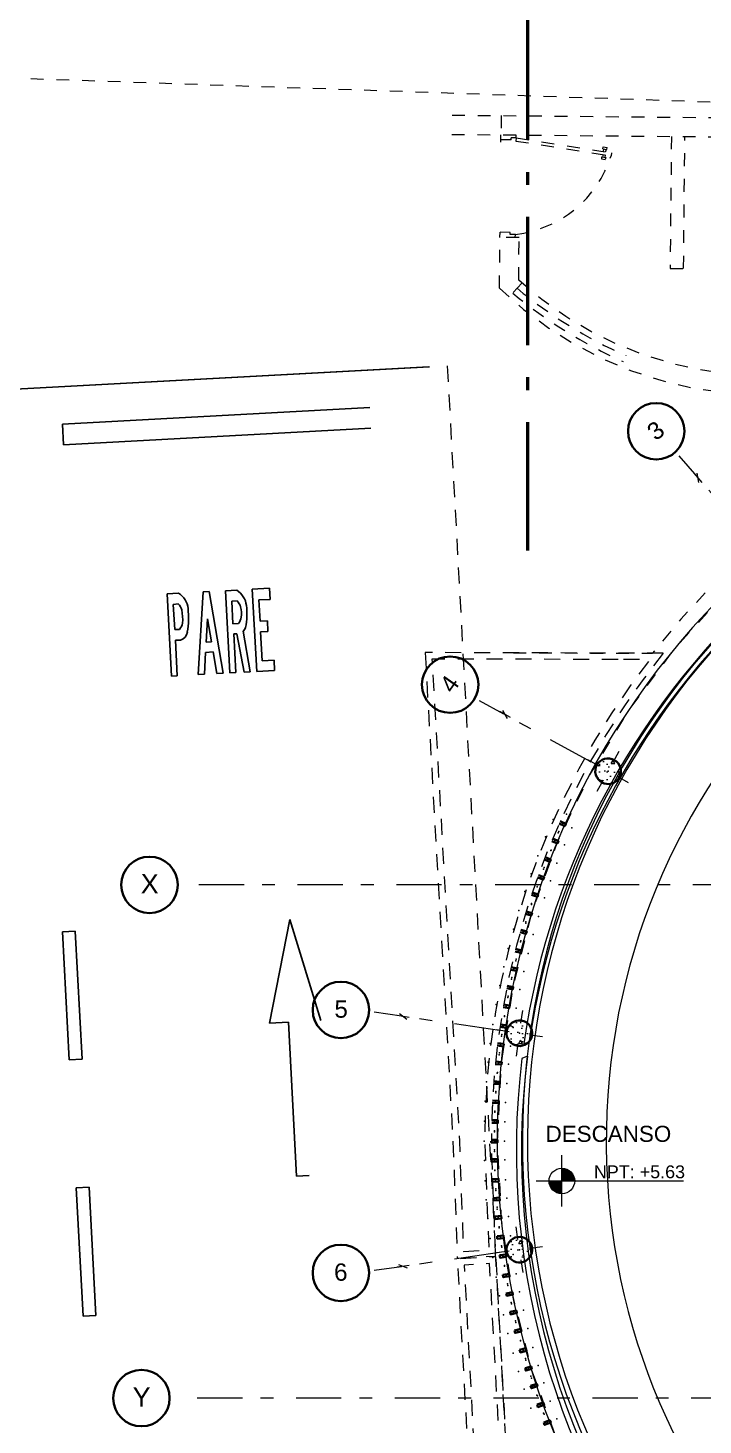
# Model space of a CAD drawing. Header units: metres. Extents: x 28 to 239, y -1 to 113.
# Drawn here: x 38.83 to 44.1, y 88.07 to 98.96 of the extents above; entities that cross this region are included whole.
import ezdxf

# ---------------------------------------------------------------- set-up
doc = ezdxf.new("R2010")
doc.units = ezdxf.units.M
for name, pattern in [('1CORTE', [1.5, 1, -0.25, 0, -0.25]), ('Dashed', [0.211667, 0.105833, -0.105833]), ('DASHED2', [0.375, 0.25, -0.125]), ('Dot & Dashed', [0.670278, 0.352778, -0.176389, 0, -0.141111]), ('RAYITAS2', [0.1875, 0.125, -0.0625])]:
    doc.linetypes.add(name, pattern=pattern)
for name, color, linetype, lineweight in [('AA. Proyeccion Corte', 10, '1CORTE', 50), ('Drawing & Figure_Pen_No__122', 9, 'Continuous', 13), ('Drawing & Figure_Pen_No__7', 7, 'Continuous', 35), ('GRAFO 0 BLANCO', 7, 'Continuous', 0), ('Interior - Stair & Railing_Pen_No__122', 9, 'Continuous', 13), ('MK-LINEAS GENERALES', 7, 'Continuous', 0), ('Proyeccciones', 1, 'DASHED2', 18), ('RAMPA PROPUESTA 1 CERRAMIENTO_Pen_No__122', 9, 'Continuous', 13), ('Structural - Bearing_Pen_No__122', 9, 'Continuous', 13), ('Structural - Bearing_Pen_No__21', 7, 'Continuous', 35)]:
    doc.layers.add(name, color=color, linetype=linetype, lineweight=lineweight)
for name, color, linetype, lineweight, true_color in [('Annotation - Text_Pen_No__167', 7, 'Continuous', 13, 0x6a6a6a), ('Dimensioning - General_Pen_No__167', 7, 'Continuous', 13, 0x6a6a6a), ('Estructura - Carga_Pen_No__89', 7, 'Continuous', 15, 0x71cebe), ('Interior - Furniture _Pen_No__167', 7, 'Continuous', 13, 0x6a6a6a), ('RAMPA PROPUESTA 1 CERRAMIENTO_Pen_No__123', 7, 'Continuous', 0, 0xd8d8d8), ('RAMPA PROPUESTA 1 CERRAMIENTO_Pen_No__28', 7, 'Continuous', 35, 0xa80f02), ('RAMPA PROPUESTA 1 CERRAMIENTO_Pen_No__48', 7, 'Continuous', 25, 0xa80f02), ('Structural - Bearing_Pen_No__167', 7, 'Continuous', 13, 0x6a6a6a), ('Structural - Bearing_Pen_No__4', 7, 'Continuous', 20, 0x029e21)]:
    doc.layers.add(name, color=color, linetype=linetype, lineweight=lineweight, true_color=true_color)
doc.layers.add('Dimensioning - General', color=7, linetype='Continuous')
doc.layers.add('Separador de bike pintado', color=8, linetype='Continuous')
doc.styles.add('GENERATED_STYLE_1', font='arialbd.ttf')
pattern_1 = [(0, (21.2387, 92.2913), (0, 0.311769), [0.03, -0.15]), (0, (21.3287, 92.44717), (0, 0.311769), [0.03, -0.15]), (60, (21.2387, 92.2913), (-0.27, 0.1558846), [0.03, -0.15]), (60, (21.4187, 92.2913), (-0.27, 0.1558846), [0.03, -0.15]), (120, (21.2687, 92.2913), (0.27, 0.1558846), [0.03, -0.15]), (120, (21.4487, 92.2913), (0.27, 0.1558846), [0.03, -0.15]), (0, (21.23869, 92.32129), (0, 0.06), [0, -0.06, 0, -0.09]), (45, (21.26869, 92.32129), (-0.04242641, 0.04242641), [0, -0.045, 0, -0.075])]

# ---------------------------------------------------------------- blocks, each defined once
blk = doc.blocks.new('Curved Ramp 23[46]', base_point=(27.282, -2.011))
at = {"layer": 'Interior - Furniture _Pen_No__167', "color": 251, "linetype": 'Continuous', "lineweight": 13, "true_color": 0x6a6a6a}
for radius in [6.03, 5.18]:
    blk.add_arc((27.282, -2.011), radius, 90.8286, 269.9996, dxfattribs=at)
blk = doc.blocks.new('Level Dimension_7', base_point=(21.756, -2.318))
at = {"layer": 'Dimensioning - General_Pen_No__167', "linetype": 'Continuous', "lineweight": 13, "true_color": 0x6a6a6a}
for points in [[(21.756, -2.318), (21.856, -2.318), (21.848, -2.28), (21.827, -2.247), (21.794, -2.226), (21.756, -2.218)], [(21.756, -2.318), (21.656, -2.318), (21.663, -2.356), (21.685, -2.389), (21.718, -2.41), (21.756, -2.418)]]:
    blk.add_hatch(color=251, dxfattribs=at).paths.add_polyline_path(points)
at = {"layer": 'Dimensioning - General_Pen_No__167', "color": 251, "linetype": 'Continuous', "lineweight": 13, "true_color": 0x6a6a6a}
for p, q in [((21.756, -2.518), (21.756, -2.118)), ((21.556, -2.318), (22.704, -2.318))]:
    blk.add_line(p, q, dxfattribs=at)
blk.add_circle((21.756, -2.318), 0.1, dxfattribs=at)
at = {"layer": 'Dimensioning - General_Pen_No__167', "color": 251, "lineweight": 13, "true_color": 0x6a6a6a, "insert": (22.006, -2.298), "char_height": 0.1, "attachment_point": 7, "style": 'GENERATED_STYLE_1'}
blk.add_mtext('\\A1;{\\pql;\\fArial|b0|i0|c0|p34;NPT: +5.63}', dxfattribs=at)
blk = doc.blocks.new('SWSW')
at = {"layer": 'Proyeccciones', "color": 165, "linetype": 'DASHED2', "lineweight": 9, "ltscale": 0.4, "true_color": 0x5e67af}
for p, q in [((-19.557, 5.008), (-13.121, 4.947)), ((-19.174, 5.005), (-19.176, 4.855)), ((-19.559, 4.858), (-13.123, 4.797)), ((-19.176, 4.815), (-19.176, 4.855)), ((-19.176, 4.796), (-19.176, 4.855)), ((-19.096, 4.814), (-19.176, 4.815)), ((-19.056, 4.83), (-19.096, 4.83)), ((-19.096, 4.814), (-19.096, 4.83)), ((-19.056, 4.83), (-19.06, 4.806)), ((-19.06, 4.806), (-18.317, 4.691)), ((-19.056, 4.83), (-19.056, 4.854)), ((-19.056, 4.83), (-18.313, 4.714)), ((-17.847, 4.842), (-17.857, 3.812)), ((-17.752, 3.811), (-17.742, 4.841)), ((-18.38, 4.7), (-18.383, 4.681)), ((-18.381, 4.745), (-18.379, 4.761)), ((-18.381, 4.745), (-18.35, 4.74)), ((-18.379, 4.761), (-18.347, 4.756)), ((-18.376, 4.724), (-18.373, 4.744)), ((-18.364, 4.698), (-18.367, 4.678)), ((-18.357, 4.741), (-18.361, 4.722)), ((-18.35, 4.74), (-18.347, 4.756)), ((-18.313, 4.714), (-18.317, 4.691)), ((-18.313, 4.714), (-18.317, 4.691)), ((-18.313, 4.714), (-18.317, 4.691)), ((-18.391, 4.682), (-18.393, 4.666)), ((-18.393, 4.666), (-18.362, 4.661)), ((-18.391, 4.682), (-18.359, 4.677)), ((-18.359, 4.677), (-18.362, 4.661)), ((-19.187, 3.658), (-19.183, 4.095)), ((-19.184, 4.055), (-19.183, 4.095)), ((-19.183, 4.079), (-19.183, 4.095)), ((-19.103, 4.094), (-19.183, 4.095)), ((-19.103, 4.078), (-19.103, 4.094)), ((-19.063, 4.078), (-19.103, 4.078)), ((-19.064, 4.054), (-19.063, 4.078)), ((-19.037, 3.722), (-19.034, 4.054)), ((-17.857, 3.812), (-17.752, 3.811)), ((-19.014, 3.699), (-19.112, 3.589))]:
    blk.add_line(p, q, dxfattribs=at)
blk.add_lwpolyline([(-19.034, 4.054), (-19.184, 4.055)], dxfattribs=at)
for centre, radius, start, end in [((-19.161, 4.959), 0.886, 276.3486, 342.3932), ((-17.118, 5.825), 2.846, 227.6162, 300.5586), ((-17.118, 5.825), 2.996, 226.321, 300.5586), ((-16.699, 6.508), 3.745, 230.4767, 246.0062), ((-16.699, 6.508), 3.695, 230.4767, 246.0062)]:
    blk.add_arc(centre, radius, start, end, dxfattribs=at)

msp = doc.modelspace()

# ---------------------------------------------------------------- hatches: boundary and pattern name
at = {"layer": 'RAMPA PROPUESTA 1 CERRAMIENTO_Pen_No__122', "linetype": 'Continuous', "lineweight": 13}
h = msp.add_hatch(dxfattribs=at)
h.set_pattern_fill('STRUCTURAL_CONCRETE', color=9, style=0, pattern_type=2)
h.set_pattern_definition(pattern_1)
h.paths.add_polyline_path([(42.711, 92.056), (42.757, 92.042), (42.763, 92.061), (42.717, 92.075, 0.000823)])
at = {"layer": 'RAMPA PROPUESTA 1 CERRAMIENTO_Pen_No__48', "linetype": 'Continuous', "lineweight": 25, "true_color": 0xa80f02}
h = msp.add_hatch(dxfattribs=at)
h.set_pattern_fill('STRUCTURAL_CONCRETE', color=14, style=0, pattern_type=2)
h.set_pattern_definition(pattern_1)
h.paths.add_polyline_path([(42.857, 92.478), (42.902, 92.46), (42.909, 92.479), (42.864, 92.496, 0.000823)])
h = msp.add_hatch(dxfattribs=at)
h.set_pattern_fill('STRUCTURAL_CONCRETE', color=14, style=0, pattern_type=2)
h.set_pattern_definition(pattern_1)
h.paths.add_polyline_path([(42.565, 91.475), (42.612, 91.466), (42.616, 91.485), (42.569, 91.495, 0.000823)])
h = msp.add_hatch(dxfattribs=at)
h.set_pattern_fill('STRUCTURAL_CONCRETE', color=14, style=0, pattern_type=2)
h.set_pattern_definition(pattern_1)
h.paths.add_polyline_path([(42.512, 91.174), (42.56, 91.167), (42.563, 91.187), (42.515, 91.194, 0.000823)])
h = msp.add_hatch(dxfattribs=at)
h.set_pattern_fill('STRUCTURAL_CONCRETE', color=14, style=0, pattern_type=2)
h.set_pattern_definition(pattern_1)
h.paths.add_polyline_path([(42.49, 91.028), (42.492, 91.028, -0.000823), (42.495, 91.048), (42.493, 91.048)])
h = msp.add_hatch(dxfattribs=at)
h.set_pattern_fill('STRUCTURAL_CONCRETE', color=14, style=0, pattern_type=2)
h.set_pattern_definition(pattern_1)
h.paths.add_polyline_path([(42.492, 91.028), (42.54, 91.022), (42.542, 91.042), (42.495, 91.048, 0.000823)])
h = msp.add_hatch(dxfattribs=at)
h.set_pattern_fill('STRUCTURAL_CONCRETE', color=14, style=0, pattern_type=2)
h.set_pattern_definition(pattern_1)
h.paths.add_polyline_path([(42.464, 90.75, 0.000823), (42.463, 90.73), (42.511, 90.727), (42.512, 90.747)])
h = msp.add_hatch(dxfattribs=at)
h.set_pattern_fill('STRUCTURAL_CONCRETE', color=14, style=0, pattern_type=2)
h.set_pattern_definition(pattern_1)
h.paths.add_polyline_path([(42.448, 90.447, 0.000823), (42.448, 90.427), (42.496, 90.426), (42.497, 90.446)])
h = msp.add_hatch(dxfattribs=at)
h.set_pattern_fill('STRUCTURAL_CONCRETE', color=14, style=0, pattern_type=2)
h.set_pattern_definition(pattern_1)
h.paths.add_polyline_path([(42.446, 90.284), (42.444, 90.284), (42.444, 90.273), (42.494, 90.273), (42.494, 90.293), (42.446, 90.293, 0.000359)])
h = msp.add_hatch(dxfattribs=at)
h.set_pattern_fill('STRUCTURAL_CONCRETE', color=14, style=0, pattern_type=2)
h.set_pattern_definition(pattern_1)
h.paths.add_polyline_path([(42.446, 90.144), (42.446, 90.124), (42.496, 90.125), (42.496, 90.145)])
h = msp.add_hatch(dxfattribs=at)
h.set_pattern_fill('STRUCTURAL_CONCRETE', color=14, style=0, pattern_type=2)
h.set_pattern_definition(pattern_1)
h.paths.add_polyline_path([(42.461, 89.84), (42.462, 89.82), (42.512, 89.823), (42.51, 89.843)])
h = msp.add_hatch(dxfattribs=at)
h.set_pattern_fill('STRUCTURAL_CONCRETE', color=14, style=0, pattern_type=2)
h.set_pattern_definition(pattern_1)
h.paths.add_polyline_path([(42.51, 89.394), (42.513, 89.374), (42.562, 89.381), (42.559, 89.401)])
h = msp.add_hatch(dxfattribs=at)
h.set_pattern_fill('STRUCTURAL_CONCRETE', color=14, style=0, pattern_type=2)
h.set_pattern_definition(pattern_1)
h.paths.add_polyline_path([(42.666, 88.656), (42.672, 88.636), (42.72, 88.65), (42.715, 88.669)])
h = msp.add_hatch(dxfattribs=at)
h.set_pattern_fill('STRUCTURAL_CONCRETE', color=14, style=0, pattern_type=2)
h.set_pattern_definition(pattern_1)
h.paths.add_polyline_path([(42.708, 88.514), (42.714, 88.495), (42.761, 88.509), (42.755, 88.528)])
h = msp.add_hatch(dxfattribs=at)
h.set_pattern_fill('STRUCTURAL_CONCRETE', color=14, style=0, pattern_type=2)
h.set_pattern_definition(pattern_1)
h.paths.add_polyline_path([(42.751, 88.376), (42.758, 88.357), (42.805, 88.373), (42.799, 88.392)])
h = msp.add_hatch(dxfattribs=at)
h.set_pattern_fill('STRUCTURAL_CONCRETE', color=14, style=0, pattern_type=2)
h.set_pattern_definition(pattern_1)
h.paths.add_polyline_path([(42.802, 88.23), (42.809, 88.211), (42.856, 88.228), (42.849, 88.247)])
at = {"layer": 'Structural - Bearing_Pen_No__122', "linetype": 'Continuous', "lineweight": 13}
h = msp.add_hatch(dxfattribs=at)
h.set_pattern_fill('STRUCTURAL_CONCRETE', color=9, style=0, pattern_type=2)
h.set_pattern_definition(pattern_1)
h.paths.add_polyline_path([(43.307, 93.08, 0.414214), (43.443, 93.118, 0.414214), (43.404, 93.254, 0.414214), (43.268, 93.216, 0.414214)])
h = msp.add_hatch(dxfattribs=at)
h.set_pattern_fill('STRUCTURAL_CONCRETE', color=9, style=0, pattern_type=2)
h.set_pattern_definition(pattern_1)
h.paths.add_polyline_path([(42.65, 91.026, 0.414214), (42.763, 91.11, 0.414214), (42.679, 91.223, 0.414214), (42.565, 91.139, 0.414214)])
h = msp.add_hatch(dxfattribs=at)
h.set_pattern_fill('STRUCTURAL_CONCRETE', color=9, style=0, pattern_type=2)
h.set_pattern_definition(pattern_1)
h.paths.add_polyline_path([(42.678, 89.338, 0.414214), (42.763, 89.451, 0.414214), (42.65, 89.536, 0.414214), (42.565, 89.423, 0.414214)])

# ---------------------------------------------------------------- linework, layer by layer
at = {"layer": 'AA. Proyeccion Corte', "color": 7}
msp.add_lwpolyline([(42.731, 94.888), (42.731, 100.548)], dxfattribs=at)
at = {"layer": 'Dimensioning - General_Pen_No__167', "color": 251, "linetype": 'Continuous', "lineweight": 13, "true_color": 0x6a6a6a}
for p, q in [((44.088, 95.419), (44.027, 95.49)), ((44.064, 95.419), (44.051, 95.49)), ((42.594, 93.587), (42.512, 93.632)), ((42.572, 93.578), (42.535, 93.64)), ((41.786, 91.233), (41.729, 91.277)), ((41.804, 91.248), (41.711, 91.262)), ((41.804, 89.313), (41.711, 89.3)), ((41.791, 89.293), (41.724, 89.32))]:
    msp.add_line(p, q, dxfattribs=at)
at = {"layer": 'Drawing & Figure_Pen_No__122', "color": 9, "linetype": 'Dot & Dashed', "lineweight": 13}
for p, q in [((44.553, 94.881), (43.909, 95.627)), ((43.217, 93.243), (42.352, 93.717)), ((45.139, 92.281), (40.04, 92.281)), ((42.508, 91.147), (41.532, 91.288)), ((42.508, 89.415), (41.532, 89.274)), ((45.127, 88.281), (39.977, 88.281))]:
    msp.add_line(p, q, dxfattribs=at)
at = {"layer": 'Drawing & Figure_Pen_No__7', "color": 7, "linetype": 'Continuous', "lineweight": 35}
for centre in [(43.731, 95.817), (42.124, 93.842), (39.78, 92.281), (41.273, 91.306), (41.273, 89.256), (39.717, 88.281)]:
    msp.add_circle(centre, 0.22, dxfattribs=at)
at = {"layer": 'Estructura - Carga_Pen_No__89', "color": 252, "linetype": 'RAYITAS2', "lineweight": 20, "true_color": 0x939598}
for p, q in [((41.929, 94.092), (42.146, 90.284)), ((43.786, 94.087), (41.929, 94.092)), ((42.146, 90.284), (42.18, 89.371)), ((42.479, 89.387), (42.446, 90.283)), ((42.18, 89.371), (42.479, 89.387))]:
    msp.add_line(p, q, dxfattribs=at)
at = {"layer": 'Estructura - Carga_Pen_No__89', "color": 252, "linetype": 'RAYITAS2', "lineweight": 20, "true_color": 0x939598, "flags": 128}
msp.add_lwpolyline([(43.433, 94.038), (41.982, 94.042), (42.196, 90.285), (42.196, 90.284), (42.228, 89.423), (42.428, 89.434), (42.396, 90.284, -0.166277), (43.683, 94.037)], format="xyb", close=True, dxfattribs=at)
for points in [[(42.327, 86.669), (42.627, 86.686), (42.48, 89.382), (42.18, 89.365)], [(42.374, 86.723), (42.574, 86.734), (42.432, 89.329), (42.233, 89.318)], [(42.374, 86.723), (42.574, 86.734), (42.432, 89.329), (42.233, 89.318)]]:
    msp.add_lwpolyline(points, close=True, dxfattribs=at)
at = {"layer": 'Estructura - Carga_Pen_No__89', "color": 252, "linetype": 'RAYITAS2', "lineweight": 20, "true_color": 0x939598}
msp.add_arc((48.527, 90.279), 6.081, 141.2326, 179.9647, dxfattribs=at)
at = {"layer": 'Interior - Stair & Railing_Pen_No__122', "color": 9, "linetype": 'Continuous', "lineweight": 13}
for p, q in [((42.699, 91.043), (42.742, 91.061)), ((42.699, 91.043), (42.742, 91.061)), ((42.699, 91.043), (42.742, 91.061)), ((42.699, 91.043), (42.742, 91.061)), ((42.726, 90.946), (42.683, 90.927)), ((42.726, 90.946), (42.683, 90.927)), ((42.726, 90.946), (42.683, 90.927)), ((42.726, 90.946), (42.683, 90.927))]:
    msp.add_line(p, q, dxfattribs=at)
for centre, radius, start, end in [((48.519, 90.285), 5.832, 90.1289, 269.4003), ((48.519, 90.285), 5.832, 90.1289, 269.4003), ((48.519, 90.285), 5.832, 90.1289, 269.4003), ((48.519, 90.285), 5.832, 90.1289, 269.4003), ((48.545, 90.211), 5.905, 90.382, 171.9027), ((48.545, 90.211), 5.905, 90.382, 171.9027), ((48.545, 90.211), 5.905, 90.382, 171.9027), ((48.545, 90.211), 5.905, 90.382, 171.9027), ((48.519, 90.285), 5.792, 90.0061, 269.5227), ((48.519, 90.285), 5.792, 90.0061, 269.5227), ((48.519, 90.285), 5.792, 90.0061, 269.5227), ((48.519, 90.285), 5.792, 90.0061, 269.5227), ((48.545, 90.211), 5.865, 90.2612, 171.6638), ((48.545, 90.211), 5.865, 90.2612, 171.6638), ((48.545, 90.211), 5.865, 90.2612, 171.6638), ((48.545, 90.211), 5.865, 90.2612, 171.6638), ((48.545, 90.211), 5.865, 172.8044, 269.2746), ((48.545, 90.211), 5.865, 172.8044, 269.2746), ((48.545, 90.211), 5.865, 172.8044, 269.2746), ((48.545, 90.211), 5.865, 172.8044, 269.2746), ((48.545, 90.211), 5.905, 173.0328, 269.1533), ((48.545, 90.211), 5.905, 173.0328, 269.1533), ((48.545, 90.211), 5.905, 173.0328, 269.1533), ((48.545, 90.211), 5.905, 173.0328, 269.1533)]:
    msp.add_arc(centre, radius, start, end, dxfattribs=at)
at = {"layer": 'MK-LINEAS GENERALES', "color": 7, "linetype": 'RAYITAS2'}
msp.add_line((42.102, 96.328), (42.897, 81.7), dxfattribs=at)
at = {"layer": 'Proyeccciones', "linetype": 'DASHED2', "lineweight": 9, "ltscale": 0.4}
for p, q in [((54.746, 98.02), (35.679, 98.673)), ((42.618, 94.09), (43.703, 94.087))]:
    msp.add_line(p, q, dxfattribs=at)
msp.add_arc((48.409, 90.419), 5.967, 89.9893, 142.0618, dxfattribs=at)
at = {"layer": 'RAMPA PROPUESTA 1 CERRAMIENTO_Pen_No__123', "color": 254, "linetype": 'Continuous', "lineweight": 0, "true_color": 0xd8d8d8}
for p in [(43.032, 92.832), (42.927, 92.792), (42.967, 92.686), (42.972, 92.697), (43, 92.759), (43.073, 92.727), (42.867, 92.655), (42.941, 92.624), (43.015, 92.593), (42.808, 92.508), (42.882, 92.479), (42.91, 92.55), (42.911, 92.553), (42.755, 92.368), (42.853, 92.404), (42.858, 92.416), (42.957, 92.45), (42.803, 92.266), (42.808, 92.281), (42.83, 92.341), (42.906, 92.314), (42.707, 92.23), (42.783, 92.205), (42.859, 92.18), (42.659, 92.082), (42.736, 92.058), (42.758, 92.129), (42.759, 92.135), (42.812, 92.035), (42.617, 91.937), (42.713, 91.982), (42.715, 91.992), (42.672, 91.838), (42.674, 91.844), (42.694, 91.915), (42.771, 91.894), (42.577, 91.786), (42.654, 91.767), (42.732, 91.747), (42.542, 91.643), (42.62, 91.625), (42.635, 91.689), (42.638, 91.703), (42.698, 91.607), (42.511, 91.496), (42.603, 91.547), (42.605, 91.559), (42.573, 91.402), (42.576, 91.414), (42.589, 91.48), (42.668, 91.465), (42.483, 91.349), (42.562, 91.335), (42.64, 91.321), (42.457, 91.193), (42.536, 91.181), (42.548, 91.26), (42.548, 91.256), (42.616, 91.169), (42.525, 91.102), (42.526, 91.114), (42.437, 91.045), (42.506, 90.956), (42.508, 90.972), (42.516, 91.035), (42.596, 91.025), (42.421, 90.9), (42.5, 90.892), (42.58, 90.884), (42.407, 90.745), (42.487, 90.739), (42.492, 90.813), (42.493, 90.818), (42.566, 90.733), (42.481, 90.67), (42.481, 90.659), (42.397, 90.594), (42.473, 90.516), (42.473, 90.51), (42.477, 90.59), (42.557, 90.586), (42.391, 90.438), (42.471, 90.436), (42.551, 90.434), (42.469, 90.363), (42.469, 90.356), (42.389, 90.283), (42.469, 90.283), (42.469, 90.215), (42.469, 90.203), (42.549, 90.283), (42.391, 90.133), (42.471, 90.135), (42.551, 90.137), (42.397, 89.974), (42.473, 90.058), (42.473, 90.055), (42.477, 89.978), (42.557, 89.983), (42.48, 89.911), (42.481, 89.899), (42.406, 89.825), (42.486, 89.831), (42.491, 89.768), (42.492, 89.752), (42.566, 89.838), (42.419, 89.68), (42.499, 89.688), (42.578, 89.696), (42.436, 89.525), (42.506, 89.615), (42.507, 89.609), (42.516, 89.535), (42.595, 89.545), (42.524, 89.467), (42.526, 89.456), (42.457, 89.376), (42.536, 89.388), (42.547, 89.315), (42.548, 89.308), (42.615, 89.399), (42.482, 89.222), (42.561, 89.236), (42.639, 89.25), (42.572, 89.171), (42.575, 89.157), (42.588, 89.092), (42.666, 89.108), (42.509, 89.077), (42.601, 89.026), (42.603, 89.014), (42.541, 88.93), (42.619, 88.948), (42.633, 88.882), (42.697, 88.966), (42.575, 88.784), (42.636, 88.87), (42.653, 88.804), (42.73, 88.824), (42.672, 88.73), (42.673, 88.726), (42.77, 88.674), (42.616, 88.631), (42.693, 88.653), (42.711, 88.588), (42.715, 88.576), (42.658, 88.488), (42.735, 88.512), (42.753, 88.451), (42.811, 88.535), (42.702, 88.349), (42.758, 88.435), (42.778, 88.375), (42.854, 88.4), (42.801, 88.304), (42.804, 88.299), (42.829, 88.229), (42.904, 88.256), (42.753, 88.202), (42.852, 88.164), (42.856, 88.154), (42.956, 88.119), (42.881, 88.089)]:
    msp.add_point(p, dxfattribs=at)
at = {"layer": 'RAMPA PROPUESTA 1 CERRAMIENTO_Pen_No__28', "color": 14, "linetype": 'Continuous', "lineweight": 35, "true_color": 0xa80f02}
for points in [[(42.975, 92.76), (43.018, 92.74), (43.027, 92.758), (42.983, 92.778)], [(42.916, 92.623), (42.96, 92.605), (42.968, 92.623), (42.924, 92.642)], [(42.857, 92.478), (42.902, 92.46), (42.909, 92.479), (42.864, 92.496)], [(42.805, 92.339), (42.85, 92.323), (42.857, 92.342), (42.812, 92.358)], [(42.758, 92.203), (42.804, 92.188), (42.81, 92.207), (42.764, 92.222)], [(42.711, 92.056), (42.757, 92.042), (42.763, 92.061), (42.717, 92.075)], [(42.669, 91.912), (42.715, 91.899), (42.721, 91.918), (42.674, 91.931)], [(42.63, 91.763), (42.676, 91.751), (42.681, 91.77), (42.634, 91.782)], [(42.596, 91.62), (42.642, 91.61), (42.647, 91.629), (42.6, 91.64)], [(42.565, 91.475), (42.612, 91.466), (42.616, 91.485), (42.569, 91.495)], [(42.537, 91.329), (42.585, 91.321), (42.588, 91.341), (42.541, 91.349)], [(42.512, 91.174), (42.56, 91.167), (42.563, 91.187), (42.515, 91.194)], [(42.492, 91.028), (42.54, 91.022), (42.542, 91.042), (42.495, 91.048)], [(42.476, 90.884), (42.524, 90.88), (42.526, 90.9), (42.478, 90.904)], [(42.463, 90.73), (42.511, 90.727), (42.512, 90.747), (42.464, 90.75)], [(42.453, 90.581), (42.502, 90.579), (42.503, 90.599), (42.454, 90.601)], [(42.448, 90.427), (42.496, 90.426), (42.497, 90.446), (42.448, 90.447)], [(42.444, 90.284), (42.444, 90.273), (42.494, 90.273), (42.494, 90.293), (42.446, 90.293)]]:
    msp.add_lwpolyline(points, dxfattribs=at)
for points in [[(42.446, 90.144), (42.446, 90.124), (42.496, 90.125), (42.496, 90.145)], [(42.452, 89.987), (42.453, 89.967), (42.503, 89.97), (42.502, 89.99)], [(42.461, 89.84), (42.462, 89.82), (42.512, 89.823), (42.51, 89.843)], [(42.473, 89.696), (42.475, 89.676), (42.525, 89.681), (42.523, 89.701)], [(42.49, 89.542), (42.492, 89.522), (42.542, 89.528), (42.539, 89.548)], [(42.51, 89.394), (42.513, 89.374), (42.562, 89.381), (42.559, 89.401)], [(42.534, 89.241), (42.538, 89.222), (42.587, 89.23), (42.584, 89.25)], [(42.561, 89.097), (42.565, 89.078), (42.614, 89.088), (42.61, 89.107)], [(42.592, 88.952), (42.596, 88.933), (42.645, 88.944), (42.641, 88.963)], [(42.626, 88.808), (42.631, 88.788), (42.68, 88.8), (42.675, 88.82)], [(42.666, 88.656), (42.672, 88.636), (42.72, 88.65), (42.715, 88.669)], [(42.708, 88.514), (42.714, 88.495), (42.761, 88.509), (42.755, 88.528)], [(42.751, 88.376), (42.758, 88.357), (42.805, 88.373), (42.799, 88.392)], [(42.802, 88.23), (42.809, 88.211), (42.856, 88.228), (42.849, 88.247)], [(42.854, 88.09), (42.861, 88.071), (42.908, 88.089), (42.901, 88.108)]]:
    msp.add_lwpolyline(points, close=True, dxfattribs=at)
at = {"layer": 'Separador de bike pintado'}
for p, q in [((41.958, 96.32), (35.809, 95.988)), ((41.963, 96.32), (35.813, 95.989)), ((41.963, 96.32), (35.813, 95.989)), ((41.963, 96.32), (35.813, 95.989)), ((39.101, 95.872), (41.497, 96.002)), ((39.11, 95.712), (39.101, 95.872)), ((39.11, 95.712), (41.506, 95.842)), ((39.917, 94.55), (40.006, 94.555)), ((39.952, 93.909), (39.917, 94.55)), ((40.198, 94.566), (40.159, 93.92)), ((40.198, 94.566), (40.246, 94.568)), ((40.246, 94.568), (40.354, 93.931)), ((40.373, 94.574), (40.461, 94.579)), ((40.373, 94.574), (40.407, 93.934)), ((40.716, 94.594), (40.582, 94.587)), ((40.582, 94.587), (40.617, 93.945)), ((40.721, 94.507), (40.716, 94.594)), ((39.966, 94.468), (40.004, 94.471)), ((39.966, 94.468), (39.977, 94.271)), ((40.421, 94.493), (40.463, 94.495)), ((40.431, 94.315), (40.421, 94.493)), ((40.633, 94.502), (40.721, 94.507)), ((40.642, 94.337), (40.633, 94.502)), ((40.233, 94.356), (40.223, 94.174)), ((40.233, 94.356), (40.264, 94.176)), ((40.431, 94.315), (40.473, 94.318)), ((40.699, 94.34), (40.642, 94.337)), ((40.703, 94.256), (40.699, 94.34)), ((39.977, 94.271), (40.015, 94.273)), ((40.437, 94.237), (40.461, 94.238)), ((40.453, 93.936), (40.437, 94.237)), ((40.461, 94.238), (40.518, 93.94)), ((40.51, 94.258), (40.565, 93.942)), ((40.647, 94.253), (40.703, 94.256)), ((40.659, 94.028), (40.647, 94.253)), ((39.983, 94.188), (40.022, 94.19)), ((39.983, 94.188), (39.997, 93.911)), ((40.223, 94.174), (40.264, 94.176)), ((40.218, 94.094), (40.208, 93.923)), ((40.218, 94.094), (40.277, 94.097)), ((40.277, 94.097), (40.306, 93.928)), ((40.751, 94.033), (40.659, 94.028)), ((40.755, 93.952), (40.751, 94.033)), ((39.997, 93.911), (39.952, 93.909)), ((40.159, 93.92), (40.208, 93.923)), ((40.306, 93.928), (40.354, 93.931)), ((40.407, 93.934), (40.453, 93.936)), ((40.518, 93.94), (40.565, 93.942)), ((40.617, 93.945), (40.755, 93.952)), ((40.715, 91.202), (40.874, 92.011)), ((40.874, 92.011), (41.115, 91.223)), ((39.201, 91.921), (39.101, 91.916)), ((39.101, 91.916), (39.155, 90.917)), ((39.201, 91.921), (39.255, 90.923)), ((40.865, 91.21), (40.715, 91.202)), ((40.927, 90.011), (40.865, 91.21)), ((39.155, 90.917), (39.255, 90.923)), ((40.927, 90.011), (41.026, 90.017)), ((39.309, 89.924), (39.209, 89.919)), ((39.209, 89.919), (39.263, 88.92)), ((39.309, 89.924), (39.363, 88.925)), ((39.263, 88.92), (39.363, 88.925))]:
    msp.add_line(p, q, dxfattribs=at)
for centre, radius, start, end in [((39.925, 94.42), 0.157, 5.4758, 58.9339), ((40.379, 94.444), 0.157, 5.4758, 58.9339), ((39.92, 94.387), 0.119, 18.4946, 44.8269), ((39.464, 94.363), 0.621, 349.6953, 6.6214), ((40.383, 94.417), 0.112, 16.1359, 44.1784), ((40.28, 94.396), 0.217, 352.308, 13.8709), ((40.024, 94.392), 0.516, 348.4058, 7.4263), ((39.922, 94.347), 0.119, 321.352, 347.6843), ((39.553, 94.347), 0.486, 357.0251, 9.1538), ((40.385, 94.387), 0.112, 322.0005, 350.043), ((39.996, 94.266), 0.0811, 289.2818, 349.8707), ((40.458, 94.312), 0.0755, 313.6877, 341.959)]:
    msp.add_arc(centre, radius, start, end, dxfattribs=at)
at = {"layer": 'Structural - Bearing_Pen_No__167', "color": 251, "linetype": 'Continuous', "lineweight": 13, "true_color": 0x6a6a6a}
for p, q in [((43.286, 93.206), (43.198, 93.255)), ((43.395, 93.237), (43.443, 93.324)), ((43.425, 93.128), (43.513, 93.079)), ((43.317, 93.097), (43.268, 93.01)), ((42.676, 91.204), (42.69, 91.303)), ((42.585, 91.136), (42.486, 91.15)), ((42.744, 91.113), (42.843, 91.099)), ((42.653, 91.045), (42.639, 90.946)), ((42.653, 89.516), (42.639, 89.615)), ((42.585, 89.426), (42.486, 89.412)), ((42.744, 89.448), (42.843, 89.462)), ((42.676, 89.358), (42.69, 89.259))]:
    msp.add_line(p, q, dxfattribs=at)
for p in [(43.356, 93.167), (42.664, 91.125), (42.664, 89.437)]:
    msp.add_point(p, dxfattribs=at)
at = {"layer": 'Structural - Bearing_Pen_No__21', "color": 7, "linetype": 'Continuous', "lineweight": 35}
for points in [[(43.307, 93.08, 0.414214), (43.443, 93.118, 0.414214), (43.404, 93.254, 0.414214), (43.268, 93.216, 0.414214)], [(42.65, 91.026, 0.414214), (42.763, 91.11, 0.414214), (42.679, 91.223, 0.414214), (42.565, 91.139, 0.414214)], [(42.678, 89.338, 0.414214), (42.763, 89.451, 0.414214), (42.65, 89.536, 0.414214), (42.565, 89.423, 0.414214)]]:
    msp.add_lwpolyline(points, format="xyb", close=True, dxfattribs=at)
at = {"layer": 'Structural - Bearing_Pen_No__4', "color": 104, "linetype": 'Dashed', "lineweight": 20, "true_color": 0x029e21}
msp.add_lwpolyline([(54.414, 84.249), (54.414, 96.312), (48.466, 96.312, 0.990538), (48.466, 84.249)], format="xyb", close=True, dxfattribs=at)

# ---------------------------------------------------------------- block references
at = {"layer": 'Dimensioning - General', "color": 251, "lineweight": 13, "true_color": 0x6a6a6a}
msp.add_blockref('Level Dimension_7', (42.995, 89.973), dxfattribs=at)
at = {"layer": 'GRAFO 0 BLANCO'}
msp.add_blockref('SWSW', (61.696, 93.274), dxfattribs=at)
at = {"layer": 'Interior - Furniture _Pen_No__167', "color": 251, "linetype": 'Continuous', "lineweight": 13, "true_color": 0x6a6a6a}
msp.add_blockref('Curved Ramp 23[46]', (48.521, 90.281), dxfattribs=at)

# ---------------------------------------------------------------- texts
at = {"layer": 'Annotation - Text_Pen_No__167', "color": 251, "linetype": 'Continuous', "lineweight": 13, "true_color": 0x6a6a6a, "insert": (43.358, 90.403), "char_height": 0.125, "attachment_point": 2, "style": 'GENERATED_STYLE_1'}
msp.add_mtext('\\A1;{\\pqc;\\fArial|b0|i0|c0|p34;DESCANSO}', dxfattribs=at)
at = {"layer": 'Drawing & Figure_Pen_No__7', "color": 7, "linetype": 'Continuous', "lineweight": 35, "style": 'GENERATED_STYLE_1'}
for s, insert, char_height, attachment_point, rotation in [('\\A1;{\\pql;\\fArial|b0|i0|c0|p34;3}', (43.728, 95.736), 0.135, 7, 38.0234), ('\\A1;{\\pql;\\fArial|b0|i0|c0|p34;4}', (42.144, 93.766), 0.135, 7, 54.8734), ('\\A1;{\\pql;\\fArial|b0|i0|c0|p34;X}', (39.712, 92.215), 0.15, 7, 359.7107), ('\\A1;{\\pqr;\\fArial|b0|i0|c0|p34;6}', (41.326, 89.195), 0.135, 9, 1.7917), ('\\A1;{\\pql;\\fArial|b0|i0|c0|p34;Y}', (39.648, 88.215), 0.15, 7, 359.7107)]:
    msp.add_mtext(s, dxfattribs=dict(at, insert=insert, char_height=char_height, attachment_point=attachment_point, rotation=rotation))
at = {"layer": 'Drawing & Figure_Pen_No__7', "color": 7, "linetype": 'Continuous', "lineweight": 35, "insert": (41.222, 91.244), "char_height": 0.135, "attachment_point": 7, "style": 'GENERATED_STYLE_1'}
msp.add_mtext('\\A1;{\\pql;\\fArial|b0|i0|c0|p34;5}', dxfattribs=at)

doc.saveas('drawing.dxf')
